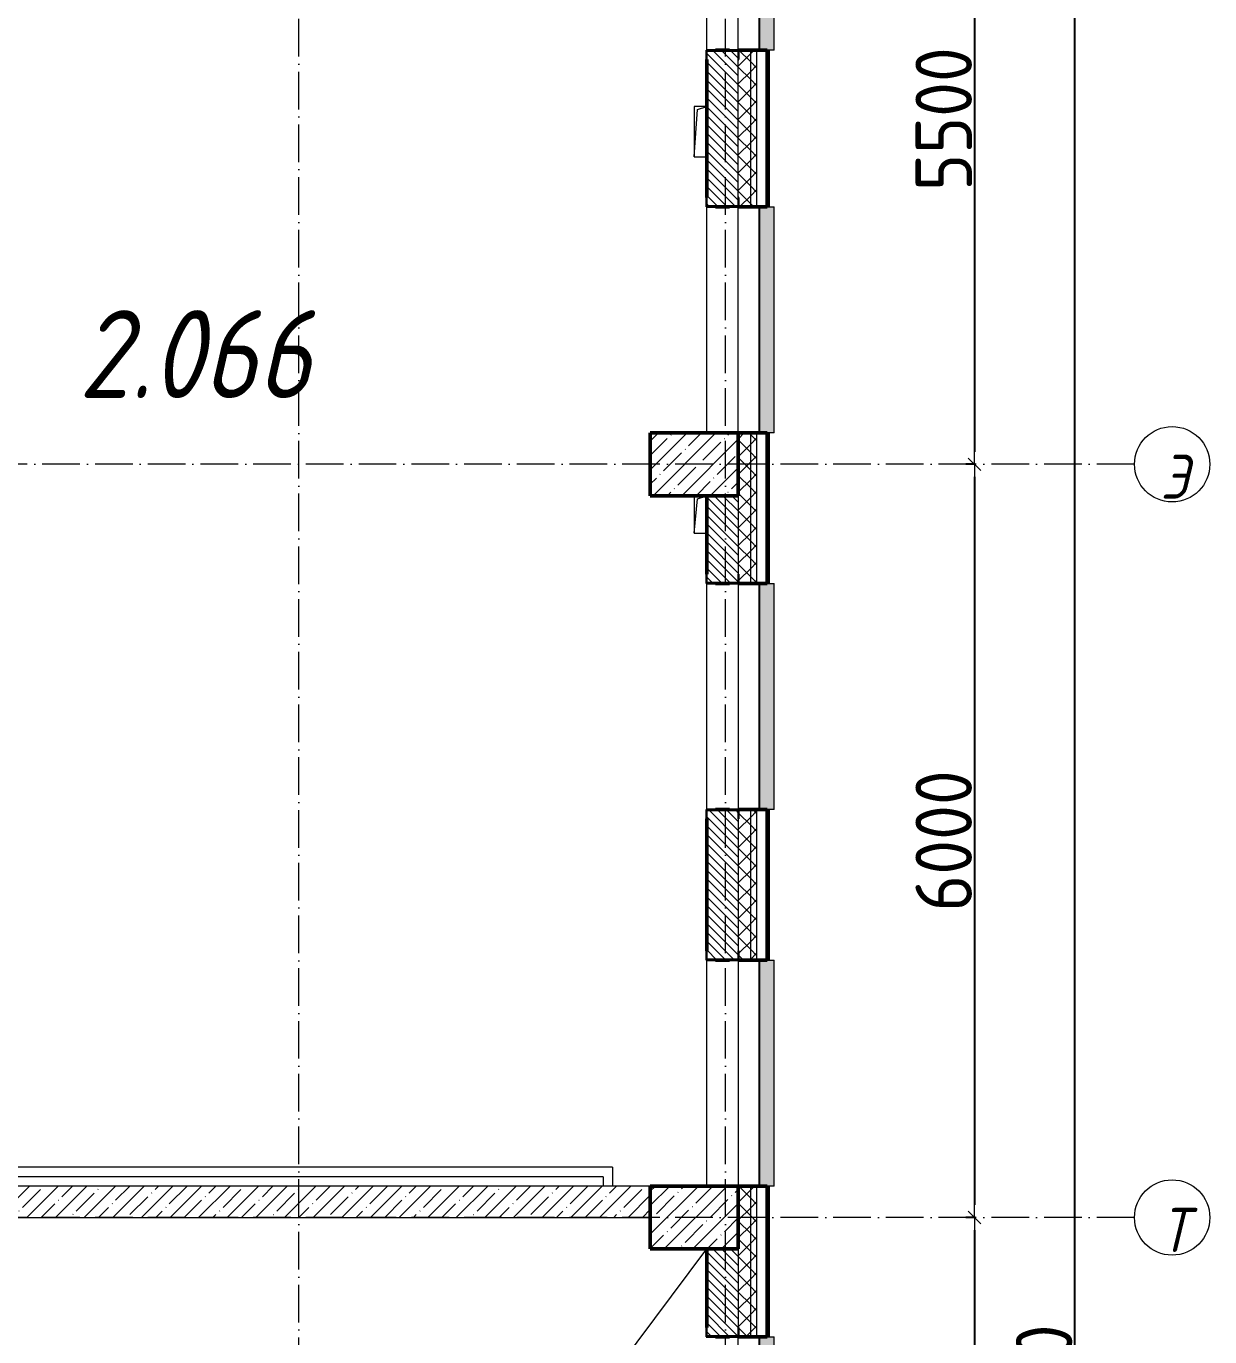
# Model space of a CAD drawing. Header units: millimetres. Extents: x -12989 to 629078, y -109036 to 555275.
# Drawn here: x 61137 to 70567, y 95245 to 105684 of the extents above; entities that cross this region are included whole.
import ezdxf

# ---------------------------------------------------------------- set-up
doc = ezdxf.new("R2010")
doc.units = ezdxf.units.MM
doc.linetypes.add('50_200_ШТРИХ_1Т_ш5_п1_п1_', pattern=[700, 500, -100, 0, -100])
for name, color, linetype, lineweight in [('A-____-____-DIMS', 7, 'Continuous', 9), ('A-DETL-____-OTLN-4', 7, 'Continuous', 18), ('A-GENM-____-MCUT', 7, 'Continuous', 25), ('A-GENM-____-OTLN', 7, 'Continuous', 9), ('A-GENM-____-OTLN-1', 7, 'Continuous', 25), ('A-GLAZ-____-OTLN', 7, 'Continuous', 9), ('A-WALL-____-MCUT-1', 7, 'Continuous', 9), ('A-WALL-____-MCUT-2', 7, 'Continuous', 50), ('A-WALL-____-MCUT-3', 7, 'Continuous', 9), ('A-WALL-____-OTLN', 7, 'Continuous', 9), ('A-WALL-____-PATT-1', 7, 'Continuous', 9), ('A-WALL-FNSH-MCUT-1', 7, 'Continuous', 9), ('S-COLS-____-MCUT', 7, 'Continuous', 50), ('S-COLS-____-OTLN', 7, 'Continuous', 9), ('S-GRID-____-IDEN', 7, 'Continuous', 9), ('S-GRID-____-OTLN-1', 7, '50_200_ШТРИХ_1Т_ш5_п1_п1_', 9), ('Марки помещений', 7, 'Continuous', 9)]:
    doc.layers.add(name, color=color, linetype=linetype, lineweight=lineweight)
doc.layers.add('A-GLAZ-____-OTLN-1', color=7, linetype='Continuous', lineweight=9, true_color=0xc0c0c0)
doc.styles.add('ISOCPEUR_I', font='isocpeui.ttf', dxfattribs={"width": 0.9, "height": 2.5})
doc.styles.add('ISOCPEUR_I_3', font='isocpeui.ttf', dxfattribs={"width": 0.85, "height": 2.2})
doc.styles.add('СПДС', font='isocpeur.ttf', dxfattribs={"width": 0.9})
doc.dimstyles.new('Размера А3', dxfattribs={"dimtxt": 200, "dimasz": 100, "dimexe": 70, "dimexo": 100, "dimgap": 20, "dimtad": 1, "dimdec": 0, "dimrnd": 10, "dimzin": 0, "dimdsep": 46, "dimtxsty": 'СПДС', "dimblk": 'ARROWHEAD_6', "dimcen": 1, "dimclrd": 256, "dimclre": 256, "dimclrt": 256, "dimazin": 0, "dimtfac": 1, "dimtdec": 0, "dimtmove": 2, "dimatfit": 3, "dimfxl": 1, "dimtolj": 1, "dimtzin": 0, "dimarcsym": 0})
pattern_1 = [(135, (43259.71, 63713.66), (-35.35534, -35.35534), [])]
pattern_2 = [(45, (43259.71, 63713.66), (-85.53659, 85.53659), []), (45, (43316.74, 63713.66), (-85.53659, 85.53659), [])]
pattern_3 = [(45, (43259.71, 63713.66), (-70.71068, 70.71068), []), (135, (43259.71, 63713.66), (-70.71068, -70.71068), [])]

# ---------------------------------------------------------------- blocks, each defined once
blk = doc.blocks.new('BSC_Колонна _Прямоугольная - 500х700-25976089-АР1_План отверстий 2 этажа в осях 1-64_А-ГГ')
at = {"layer": 'S-COLS-____-OTLN'}
h = blk.add_hatch(dxfattribs=at)
h.set_pattern_fill('FP_27', color=256, style=0, pattern_type=2)
h.set_pattern_definition([(315, (-32481.04, 23200), (114.04925, 114.04925), []), (315, (-32481.04, 23085.95), (114.04925, 114.04925), [201.613, -40.323, 3.353, -36.97])])
h.paths.add_polyline_path([(-250, 350), (-250, -350), (250, -350), (250, 350)], flags=0)
at = {"layer": 'S-COLS-____-MCUT'}
for p, q in [((250, 350), (-250, 350)), ((-250, 350), (-250, -350)), ((250, -350), (250, 350)), ((-250, -350), (250, -350))]:
    blk.add_line(p, q, dxfattribs=at)
blk = doc.blocks.new('BSC_Колонна _Прямоугольная - 500х700-V3-АР1_План отверстий 2 этажа в осях 1-64_А-ГГ')
at = {"layer": 'S-COLS-____-OTLN'}
h = blk.add_hatch(dxfattribs=at)
h.set_pattern_fill('FP_29', color=256, style=0, pattern_type=2)
h.set_pattern_definition([(315, (-38481.04, 23200), (114.04925, 114.04925), []), (315, (-38481.04, 23085.95), (114.04925, 114.04925), [201.613, -40.323, 3.353, -36.97])])
h.paths.add_polyline_path([(-250, 237), (-250, -350), (250, -350), (250, 350), (-250, 350)], flags=0)
at = {"layer": 'S-COLS-____-MCUT'}
for p, q in [((250, 350), (-250, 350)), ((-250, 350), (-250, -350)), ((250, -350), (250, 350)), ((-250, -350), (250, -350))]:
    blk.add_line(p, q, dxfattribs=at)
blk = doc.blocks.new('Фахверк_СКБ_Уголок - 250_2700-27497298-АР1_План отверстий 2 этажа в осях 1-64_А-ГГ')
at = {"layer": 'A-GENM-____-MCUT'}
for p, q in [((200, 181), (125, 181)), ((125, 181), (125, 106)), ((125, 106), (131, 106)), ((131, 106), (131, 175)), ((131, 175), (200, 175)), ((200, 175), (200, 181)), ((131, -6), (125, -6)), ((125, -6), (125, -81)), ((125, -81), (200, -81)), ((131, -75), (131, -6)), ((200, -75), (131, -75)), ((200, -81), (200, -75))]:
    blk.add_line(p, q, dxfattribs=at)
blk = doc.blocks.new('AR_Отверстие прямоугольное _в плите_ - AR_Отверстие прямоугольное _в плите_-30510814-АР1_План отверстий 2 этажа в осях 1-64_А-ГГ')
at = {"layer": 'A-GENM-____-OTLN'}
for p, q in [((-50, 150), (-50, -150)), ((-50, -150), (-25, 125)), ((-25, 125), (50, 150)), ((-50, -150), (50, -150))]:
    blk.add_line(p, q, dxfattribs=at)
blk = doc.blocks.new('AR_Отверстие прямоугольное _в плите_ - AR_Отверстие прямоугольное _в плите_-30510902-АР1_План отверстий 2 этажа в осях 1-64_А-ГГ')
at = {"layer": 'A-GENM-____-OTLN'}
for p, q in [((50, 200), (-50, 200)), ((-50, 200), (-50, -200)), ((-50, -200), (-25, 175)), ((-25, 175), (50, 200)), ((-50, -200), (50, -200))]:
    blk.add_line(p, q, dxfattribs=at)
blk = doc.blocks.new('Отлив_СКБ - Отлив витража_120_НВФ-V194-АР1_План отверстий 2 этажа в осях 1-64_А-ГГ')
at = {"layer": 'A-GLAZ-____-OTLN-1'}
for points in [[(1800, -2), (1800, 0), (0, 0), (0, -2), (1544, -2)], [(1544, -120), (1800, -120), (1800, -2), (0, -2), (0, -120)]]:
    blk.add_hatch(color=256, dxfattribs=at).paths.add_polyline_path(points, flags=0)
at = {"layer": 'A-GLAZ-____-OTLN'}
for p, q in [((0, 0), (1800, 0)), ((1800, -2), (0, -2)), ((0, -120), (0, -83)), ((1800, -83), (1800, -120)), ((0, -120), (1800, -120))]:
    blk.add_line(p, q, dxfattribs=at)
blk = doc.blocks.new('Ось сетки - Круг_Ø6_00__ISO-2_5_0_9K_-25732049-АР1_План отверстий 2 этажа в осях 1-64_А-ГГ')
at = {"layer": 'S-GRID-____-IDEN'}
blk.add_circle((0, 0), 3, dxfattribs=at)
blk = doc.blocks.new('ARROWHEAD_6')
at = {"color": 0, "linetype": 'Continuous'}
for p, q in [((0, 0), (-1, 0)), ((-0.5, -0.5), (0.5, 0.5))]:
    blk.add_line(p, q, dxfattribs=at)
blk = doc.blocks.new('*D2708')
at = {"layer": 'A-____-____-DIMS', "lineweight": -2, "transparency": 16777216}
for p, q in [((9847, 502997), (9771, 502997)), ((9841, 502897), (9841, 497597)), ((9847, 497497), (9771, 497497))]:
    blk.add_line(p, q, dxfattribs=at)
at = {"layer": 'Defpoints', "color": 0, "transparency": 16777216}
for p in [(9947, 502997), (9841, 497497), (9947, 497497)]:
    blk.add_point(p, dxfattribs=at)
at = {"layer": 'A-____-____-DIMS', "lineweight": -2, "transparency": 16777216, "xscale": 100, "yscale": 100, "zscale": 100}
for p, rotation in [((9841, 502997), 90), ((9841, 497497), 270)]:
    blk.add_blockref('ARROWHEAD_6', p, dxfattribs=dict(at, rotation=rotation))
at = {"layer": 'A-____-____-DIMS', "transparency": 16777216, "insert": (9596, 500247), "char_height": 450, "attachment_point": 5, "rotation": 90, "style": 'СПДС'}
blk.add_mtext('\\A1;5500', dxfattribs=at)
blk = doc.blocks.new('*D2709')
at = {"layer": 'A-____-____-DIMS', "lineweight": -2, "transparency": 16777216}
for p, q in [((9847, 497497), (9771, 497497)), ((9841, 497397), (9841, 491597)), ((9847, 491497), (9771, 491497))]:
    blk.add_line(p, q, dxfattribs=at)
at = {"layer": 'Defpoints', "color": 0, "transparency": 16777216}
for p in [(9947, 497497), (9841, 491497), (9947, 491497)]:
    blk.add_point(p, dxfattribs=at)
at = {"layer": 'A-____-____-DIMS', "lineweight": -2, "transparency": 16777216, "xscale": 100, "yscale": 100, "zscale": 100}
for p, rotation in [((9841, 497497), 90), ((9841, 491497), 270)]:
    blk.add_blockref('ARROWHEAD_6', p, dxfattribs=dict(at, rotation=rotation))
at = {"layer": 'A-____-____-DIMS', "transparency": 16777216, "insert": (9596, 494497), "char_height": 450, "attachment_point": 5, "rotation": 90, "style": 'СПДС'}
blk.add_mtext('\\A1;6000', dxfattribs=at)
blk = doc.blocks.new('*D2710')
at = {"layer": 'A-____-____-DIMS', "lineweight": -2, "transparency": 16777216}
for p, q in [((9847, 491497), (9771, 491497)), ((9841, 491397), (9841, 485597)), ((9847, 485497), (9771, 485497))]:
    blk.add_line(p, q, dxfattribs=at)
at = {"layer": 'Defpoints', "color": 0, "transparency": 16777216}
for p in [(9947, 491497), (9841, 485497), (9947, 485497)]:
    blk.add_point(p, dxfattribs=at)
at = {"layer": 'A-____-____-DIMS', "lineweight": -2, "transparency": 16777216, "xscale": 100, "yscale": 100, "zscale": 100}
for p, rotation in [((9841, 491497), 90), ((9841, 485497), 270)]:
    blk.add_blockref('ARROWHEAD_6', p, dxfattribs=dict(at, rotation=rotation))
at = {"layer": 'A-____-____-DIMS', "transparency": 16777216, "insert": (9596, 488497), "char_height": 450, "attachment_point": 5, "rotation": 90, "style": 'СПДС'}
blk.add_mtext('\\A1;6000', dxfattribs=at)
blk = doc.blocks.new('*D2716')
at = {"layer": 'A-____-____-DIMS', "lineweight": -2, "transparency": 16777216}
for p, q in [((10635, 506647), (10711, 506647)), ((10641, 473297), (10641, 506547)), ((10635, 473197), (10711, 473197))]:
    blk.add_line(p, q, dxfattribs=at)
at = {"layer": 'Defpoints', "color": 0, "transparency": 16777216}
for p in [(10535, 506647), (10641, 506647), (10535, 473197)]:
    blk.add_point(p, dxfattribs=at)
at = {"layer": 'A-____-____-DIMS', "lineweight": -2, "transparency": 16777216, "xscale": 100, "yscale": 100, "zscale": 100}
for p, rotation in [((10641, 506647), 90), ((10641, 473197), 270)]:
    blk.add_blockref('ARROWHEAD_6', p, dxfattribs=dict(at, rotation=rotation))
at = {"layer": 'A-____-____-DIMS', "transparency": 16777216, "insert": (10396, 489922), "char_height": 450, "attachment_point": 5, "rotation": 90, "style": 'СПДС'}
blk.add_mtext('\\A1;33450', dxfattribs=at)
blk = doc.blocks.new('2этаж')
at = {"layer": 'S-GRID-____-OTLN-1', "color": 251, "ltscale": 0.6, "true_color": 0x636466}
for p, q in [((4458.3, 454533.3), (4458.3, 508896.9)), ((7858.3, 454533.3), (7858.3, 508896.9)), ((11116.1, 497497), (-20260.4, 497497)), ((11116.1, 491497), (-20260.4, 491497))]:
    blk.add_line(p, q, dxfattribs=at)
at = {"layer": 'S-GRID-____-IDEN', "char_height": 350, "width": 223.671, "attachment_point": 1, "style": 'ISOCPEUR_I'}
for s, insert in [('\\fISOCPEUR|b0|i1|c204|p34|;\\W.9;Э', (11323.3, 497573.1)), ('\\fISOCPEUR|b0|i1|c204|p34|;\\W.9;Т', (11323.3, 491573.1))]:
    blk.add_mtext(s, dxfattribs=dict(at, insert=insert))
at = {"layer": 'A-____-____-DIMS'}
for base, p1, p2, picture, middle in [((10640.9, 506647), (10534.8, 473197), (10534.8, 506647), '*D2716', (10395.9, 489922)), ((9840.9, 497497), (9946.9, 502997), (9946.9, 497497), '*D2708', (9595.9, 500247)), ((9840.9, 491497), (9946.9, 497497), (9946.9, 491497), '*D2709', (9595.9, 494497)), ((9840.9, 485497), (9946.9, 491497), (9946.9, 485497), '*D2710', (9595.9, 488497))]:
    dim = blk.add_linear_dim(base=base, p1=p1, p2=p2, angle=90, dimstyle='Размера А3', override={"dimtxt": 450}, dxfattribs=at)
    dim.commit()
    dim.dimension.update_dxf_attribs({"geometry": picture, "text_midpoint": middle})

msp = doc.modelspace()

# ---------------------------------------------------------------- hatches: boundary and pattern name
at = {"layer": 'A-WALL-____-PATT-1'}
h = msp.add_hatch(dxfattribs=at)
h.set_pattern_fill('FP_3', color=256, style=0, pattern_type=2)
h.set_pattern_definition(pattern_2)
h.paths.add_polyline_path([(67059.7115, 105264.7006), (67059.7115, 105494.7006), (67039.7115, 105494.7006), (67039.7115, 105264.7006)], flags=0)
h.paths.add_polyline_path([(67059.7115, 107294.7006), (67059.7115, 111694.7006), (67039.7115, 111694.7006), (67039.7115, 107294.7006)], flags=0)
h = msp.add_hatch(dxfattribs=at)
h.set_pattern_fill('FP_1', color=256, style=0, pattern_type=2)
h.set_pattern_definition(pattern_3)
h.paths.add_polyline_path([(66959.7115, 73244.7006), (66959.7115, 75444.7006), (66909.7115, 75444.7006), (66909.7115, 73244.7006)], flags=0)
h.paths.add_polyline_path([(66909.7115, 77244.7006), (66959.7115, 77244.7006), (66959.7115, 78444.7006), (66909.7115, 78444.7006), (66909.7115, 78209.4711)], flags=0)
h.paths.add_polyline_path([(66909.7115, 80244.7006), (66959.7115, 80244.7006), (66959.7115, 81444.7006), (66909.7115, 81444.7006)], flags=0)
h.paths.add_polyline_path([(66959.7115, 83244.7006), (66959.7115, 84444.7006), (66909.7115, 84444.7006), (66909.7115, 83244.7006)], flags=0)
h.paths.add_polyline_path([(66959.7115, 86244.7006), (66959.7115, 87444.7006), (66909.7115, 87444.7006), (66909.7115, 86244.7006)], flags=0)
h.paths.add_polyline_path([(66959.7115, 89244.7006), (66959.7115, 90444.7006), (66909.7115, 90444.7006), (66909.7115, 89244.7006)], flags=0)
h.paths.add_polyline_path([(66959.7115, 92244.7006), (66959.7115, 93444.7006), (66909.7115, 93444.7006), (66909.7115, 92244.7006)], flags=0)
h.paths.add_polyline_path([(66959.7115, 95244.7006), (66959.7115, 96444.7006), (66909.7115, 96444.7006), (66909.7115, 95244.7006)], flags=0)
h.paths.add_polyline_path([(66959.7115, 98244.7006), (66959.7115, 99444.7006), (66909.7115, 99444.7006), (66909.7115, 98244.7006)], flags=0)
h.paths.add_polyline_path([(66959.7115, 101244.7006), (66959.7115, 102444.7006), (66909.7115, 102444.7006), (66909.7115, 101244.7006)], flags=0)
h.paths.add_polyline_path([(66959.7115, 104244.7006), (66959.7115, 105494.7006), (66909.7115, 105494.7006), (66909.7115, 104244.7006)], flags=0)
h.paths.add_polyline_path([(66959.7115, 107294.7006), (66959.7115, 111544.7006), (66909.7115, 111544.7006), (66909.7115, 107294.7006)], flags=0)
h = msp.add_hatch(dxfattribs=at)
h.set_pattern_fill('FP_1', color=256, style=0, pattern_type=2)
h.set_pattern_definition(pattern_3)
h.paths.add_polyline_path([(66909.7115, 73244.7006), (66909.7115, 75444.7006), (66815.7115, 75444.7006), (66815.7115, 75369.7006), (66809.7115, 75369.7006), (66809.7115, 73244.7006)], flags=0)
h.paths.add_polyline_path([(66815.7115, 77244.7006), (66909.7115, 77244.7006), (66909.7115, 78444.7006), (66815.7115, 78444.7006), (66815.7115, 78369.7006), (66809.7115, 78369.7006), (66809.7115, 77319.7006), (66815.7115, 77319.7006), (66815.7115, 77250.7006)], flags=0)
h.paths.add_polyline_path([(66909.7115, 80244.7006), (66909.7115, 81444.7006), (66809.7115, 81444.7006), (66809.7115, 80319.7006), (66815.7115, 80319.7006), (66815.7115, 80244.7006)], flags=0)
h.paths.add_polyline_path([(66909.7115, 83244.7006), (66909.7115, 84444.7006), (66815.7115, 84444.7006), (66815.7115, 84369.7006), (66809.7115, 84369.7006), (66809.7115, 83319.7006), (66815.7115, 83319.7006), (66815.7115, 83244.7006)], flags=0)
h.paths.add_polyline_path([(66809.7115, 86244.7006), (66909.7115, 86244.7006), (66909.7115, 87444.7006), (66815.7115, 87444.7006), (66815.7115, 87369.7006), (66809.7115, 87369.7006), (66809.7115, 86744.7006)], flags=0)
h.paths.add_polyline_path([(66815.7115, 89244.7006), (66909.7115, 89244.7006), (66909.7115, 90444.7006), (66809.7115, 90444.7006), (66809.7115, 89319.7006), (66815.7115, 89319.7006), (66815.7115, 89250.7006)], flags=0)
h.paths.add_polyline_path([(66909.7115, 92244.7006), (66909.7115, 93444.7006), (66815.7115, 93444.7006), (66815.7115, 93369.7006), (66809.7115, 93369.7006), (66809.7115, 92319.7006), (66815.7115, 92319.7006), (66815.7115, 92244.7006)], flags=0)
h.paths.add_polyline_path([(66909.7115, 95244.7006), (66909.7115, 96444.7006), (66809.7115, 96444.7006), (66809.7115, 95319.7006), (66815.7115, 95319.7006), (66815.7115, 95244.7006)], flags=0)
h.paths.add_polyline_path([(66815.7115, 98244.7006), (66909.7115, 98244.7006), (66909.7115, 99444.7006), (66815.7115, 99444.7006), (66815.7115, 99369.7006), (66809.7115, 99369.7006), (66809.7115, 98319.7006), (66815.7115, 98319.7006), (66815.7115, 98250.7006)], flags=0)
h.paths.add_polyline_path([(66815.7115, 101244.7006), (66909.7115, 101244.7006), (66909.7115, 102444.7006), (66809.7115, 102444.7006), (66809.7115, 101319.7006), (66815.7115, 101319.7006), (66815.7115, 101250.7006)], flags=0)
h.paths.add_polyline_path([(66909.7115, 104244.7006), (66909.7115, 105494.7006), (66815.7115, 105494.7006), (66815.7115, 105419.7006), (66809.7115, 105419.7006), (66809.7115, 104319.7006), (66815.7115, 104319.7006), (66815.7115, 104244.7006)], flags=0)
h.paths.add_polyline_path([(66909.7115, 107294.7006), (66909.7115, 111444.7006), (66809.7115, 111444.7006), (66809.7115, 107294.7006)], flags=0)
h = msp.add_hatch(dxfattribs=at)
h.set_pattern_fill('FP_6', color=256, style=0, pattern_type=2)
h.set_pattern_definition(pattern_1)
h.paths.add_polyline_path([(66628.7115, 104244.7006), (66740.7115, 104244.7006), (66740.7115, 104250.7006), (66809.7115, 104250.7006), (66809.7115, 105488.7006), (66740.7115, 105488.7006), (66740.7115, 105494.7006), (66628.7115, 105494.7006), (66628.7115, 105488.7006), (66559.7115, 105488.7006), (66559.7115, 104250.7006), (66628.7115, 104250.7006)], flags=0)
h = msp.add_hatch(dxfattribs=at)
h.set_pattern_fill('FP_3', color=256, style=0, pattern_type=2)
h.set_pattern_definition(pattern_2)
h.paths.add_polyline_path([(67059.7115, 73434.7006), (67059.7115, 75444.7006), (67039.7115, 75444.7006), (67039.7115, 73434.7006)], flags=0)
h.paths.add_polyline_path([(67059.7115, 77244.7006), (67059.7115, 78444.7006), (67039.7115, 78444.7006), (67039.7115, 77244.7006)], flags=0)
h.paths.add_polyline_path([(67059.7115, 80244.7006), (67059.7115, 81444.7006), (67039.7115, 81444.7006), (67039.7115, 80244.7006)], flags=0)
h.paths.add_polyline_path([(67059.7115, 83244.7006), (67059.7115, 84444.7006), (67039.7115, 84444.7006), (67039.7115, 83244.7006)], flags=0)
h.paths.add_polyline_path([(67059.7115, 86244.7006), (67059.7115, 87444.7006), (67039.7115, 87444.7006), (67039.7115, 86244.7006)], flags=0)
h.paths.add_polyline_path([(67059.7115, 89244.7006), (67059.7115, 90444.7006), (67039.7115, 90444.7006), (67039.7115, 89244.7006)], flags=0)
h.paths.add_polyline_path([(67059.7115, 92244.7006), (67059.7115, 93444.7006), (67039.7115, 93444.7006), (67039.7115, 92244.7006)], flags=0)
h.paths.add_polyline_path([(67059.7115, 95244.7006), (67059.7115, 96444.7006), (67039.7115, 96444.7006), (67039.7115, 95244.7006)], flags=0)
h.paths.add_polyline_path([(67039.7115, 98244.7006), (67059.7115, 98244.7006), (67059.7115, 99444.7006), (67039.7115, 99444.7006), (67039.7115, 98849.327)], flags=0)
h.paths.add_polyline_path([(67059.7115, 101244.7006), (67059.7115, 102444.7006), (67039.7115, 102444.7006), (67039.7115, 101244.7006)], flags=0)
h.paths.add_polyline_path([(67059.7115, 104244.7006), (67059.7115, 105264.7006), (67039.7115, 105264.7006), (67039.7115, 104244.7006)], flags=0)
h = msp.add_hatch(dxfattribs=at)
h.set_pattern_fill('FP_6', color=256, style=0, pattern_type=2)
h.set_pattern_definition(pattern_1)
h.paths.add_polyline_path([(66740.7115, 98244.7006), (66740.7115, 98250.7006), (66809.7115, 98250.7006), (66809.7115, 99438.7006), (66740.7115, 99438.7006), (66740.7115, 99444.7006), (66628.7115, 99444.7006), (66628.7115, 99438.7006), (66559.7115, 99438.7006), (66559.7115, 98250.7006), (66628.7115, 98250.7006), (66628.7115, 98244.7006)], flags=0)
h.paths.add_polyline_path([(66740.7115, 101244.7006), (66740.7115, 101250.7006), (66809.7115, 101250.7006), (66809.7115, 101944.7006), (66559.7115, 101944.7006), (66559.7115, 101250.7006), (66628.7115, 101250.7006), (66628.7115, 101244.7006)], flags=0)
h = msp.add_hatch(dxfattribs=at)
h.set_pattern_fill('FP_25', color=256, style=0, pattern_type=2)
h.set_pattern_definition([(45, (43259.71, 63713.66), (-114.04925, 114.04925), []), (45, (43373.76, 63713.66), (-114.04925, 114.04925), [201.612, -40.322, 3.353, -36.97])])
h.paths.add_polyline_path([(66109.7115, 96194.7006), (66109.7115, 96444.7006), (57859.7115, 96444.7006), (57859.7115, 96194.7006), (64455.5933, 96194.7006)], flags=0)
h = msp.add_hatch(dxfattribs=at)
h.set_pattern_fill('FP_6', color=256, style=0, pattern_type=2)
h.set_pattern_definition(pattern_1)
h.paths.add_polyline_path([(66740.7115, 92244.7006), (66740.7115, 92250.7006), (66809.7115, 92250.7006), (66809.7115, 93438.7006), (66740.7115, 93438.7006), (66740.7115, 93444.7006), (66628.7115, 93444.7006), (66628.7115, 93438.7006), (66559.7115, 93438.7006), (66559.7115, 92250.7006), (66628.7115, 92250.7006), (66628.7115, 92244.7006)], flags=0)
h.paths.add_polyline_path([(66740.7115, 95244.7006), (66740.7115, 95250.7006), (66809.7115, 95250.7006), (66809.7115, 95944.7006), (66559.7115, 95944.7006), (66559.7115, 95250.7006), (66628.7115, 95250.7006), (66628.7115, 95244.7006)], flags=0)

# ---------------------------------------------------------------- linework, layer by layer
at = {"layer": 'A-DETL-____-OTLN-4'}
for p, q in [((65809.7115, 96594.7006), (58059.7115, 96594.7006)), ((65809.7115, 96594.7006), (65809.7115, 96444.7006)), ((65734.7115, 96519.7006), (58059.7115, 96519.7006)), ((65734.7115, 96519.7006), (65734.7115, 96444.7006)), ((53359.7115, 78294.7006), (66559.7115, 95944.7006))]:
    msp.add_line(p, q, dxfattribs=at)
at = {"layer": 'A-WALL-____-MCUT-1'}
for p, q in [((66109.7115, 96444.7006), (57859.7115, 96444.7006)), ((57859.7115, 96194.7006), (66109.7115, 96194.7006))]:
    msp.add_line(p, q, dxfattribs=at)
at = {"layer": 'A-WALL-____-MCUT-2'}
for p, q in [((66740.7115, 105494.7006), (66628.7115, 105494.7006)), ((67039.7115, 105494.7006), (66815.7115, 105494.7006)), ((67039.7115, 104244.7006), (67039.7115, 105494.7006)), ((66559.7115, 105419.7006), (66559.7115, 104319.7006)), ((66628.7115, 104244.7006), (66740.7115, 104244.7006)), ((66815.7115, 104244.7006), (67039.7115, 104244.7006)), ((67039.7115, 102444.7006), (66809.7115, 102444.7006)), ((67039.7115, 101244.7006), (67039.7115, 102444.7006)), ((66559.7115, 101944.7006), (66559.7115, 101319.7006)), ((66628.7115, 101244.7006), (66740.7115, 101244.7006)), ((66815.7115, 101244.7006), (67039.7115, 101244.7006)), ((66740.7115, 99444.7006), (66628.7115, 99444.7006)), ((67039.7115, 99444.7006), (66815.7115, 99444.7006)), ((67039.7115, 98244.7006), (67039.7115, 99444.7006)), ((66559.7115, 99369.7006), (66559.7115, 98319.7006)), ((66628.7115, 98244.7006), (66740.7115, 98244.7006)), ((66815.7115, 98244.7006), (67039.7115, 98244.7006)), ((67039.7115, 96444.7006), (66809.7115, 96444.7006)), ((67039.7115, 95244.7006), (67039.7115, 96444.7006)), ((66559.7115, 95944.7006), (66559.7115, 95319.7006)), ((66628.7115, 95244.7006), (66740.7115, 95244.7006)), ((66815.7115, 95244.7006), (67039.7115, 95244.7006))]:
    msp.add_line(p, q, dxfattribs=at)
at = {"layer": 'A-WALL-____-MCUT-3'}
for p, q in [((66909.7115, 104244.7006), (66909.7115, 105494.7006)), ((66959.7115, 104244.7006), (66959.7115, 105494.7006)), ((66809.7115, 104319.7006), (66809.7115, 105419.7006)), ((66909.7115, 101244.7006), (66909.7115, 102444.7006)), ((66959.7115, 101244.7006), (66959.7115, 102444.7006)), ((66809.7115, 101944.7006), (66809.7115, 101319.7006)), ((66909.7115, 98244.7006), (66909.7115, 99444.7006)), ((66959.7115, 98244.7006), (66959.7115, 99444.7006)), ((66809.7115, 99369.7006), (66809.7115, 98319.7006)), ((66909.7115, 95244.7006), (66909.7115, 96444.7006)), ((66959.7115, 95244.7006), (66959.7115, 96444.7006)), ((66809.7115, 95944.7006), (66809.7115, 95319.7006))]:
    msp.add_line(p, q, dxfattribs=at)
at = {"layer": 'A-WALL-____-OTLN'}
for p, q in [((66559.7115, 105494.7006), (66559.7115, 107294.7006)), ((66809.7115, 105494.7006), (66809.7115, 107294.7006)), ((66559.7115, 102444.7006), (66559.7115, 104244.7006)), ((66809.7115, 102444.7006), (66809.7115, 104244.7006)), ((66559.7115, 99444.7006), (66559.7115, 101244.7006)), ((66809.7115, 101244.7006), (66809.7115, 99444.7006)), ((66559.7115, 96444.7006), (66559.7115, 98244.7006)), ((66809.7115, 98244.7006), (66809.7115, 96444.7006)), ((66809.7115, 93444.7006), (66809.7115, 95244.7006))]:
    msp.add_line(p, q, dxfattribs=at)
at = {"layer": 'A-WALL-FNSH-MCUT-1'}
for p, q in [((67059.7115, 105494.7006), (67039.7115, 105494.7006)), ((67059.7115, 104244.7006), (67059.7115, 105494.7006)), ((67039.7115, 104244.7006), (67059.7115, 104244.7006)), ((67059.7115, 102444.7006), (67039.7115, 102444.7006)), ((67059.7115, 101244.7006), (67059.7115, 102444.7006)), ((67039.7115, 101244.7006), (67059.7115, 101244.7006)), ((67059.7115, 99444.7006), (67039.7115, 99444.7006)), ((67059.7115, 98244.7006), (67059.7115, 99444.7006)), ((67039.7115, 98244.7006), (67059.7115, 98244.7006)), ((67059.7115, 96444.7006), (67039.7115, 96444.7006)), ((67059.7115, 95244.7006), (67059.7115, 96444.7006)), ((67039.7115, 95244.7006), (67059.7115, 95244.7006))]:
    msp.add_line(p, q, dxfattribs=at)

# ---------------------------------------------------------------- block references
msp.add_blockref('2этаж', (58851.3748, -395302.2823))
at = {"layer": 'A-GENM-____-OTLN'}
for name, p in [('AR_Отверстие прямоугольное _в плите_ - AR_Отверстие прямоугольное _в плите_-30510902-АР1_План отверстий 2 этажа в осях 1-64_А-ГГ', (66509.7115, 104844.7006)), ('AR_Отверстие прямоугольное _в плите_ - AR_Отверстие прямоугольное _в плите_-30510814-АР1_План отверстий 2 этажа в осях 1-64_А-ГГ', (66509.7115, 101794.7006))]:
    msp.add_blockref(name, p, dxfattribs=at)
at = {"layer": 'A-GENM-____-OTLN-1'}
for p, rotation in [((66634.7115, 105619.7006), 269.9999999999999), ((66734.7115, 104119.7006), 89.99999999999991), ((66734.7115, 101119.7006), 89.99999999999991), ((66634.7115, 99569.7006), 269.9999999999999), ((66734.7115, 98119.7006), 89.99999999999991), ((66734.7115, 95119.7006), 89.99999999999991)]:
    msp.add_blockref('Фахверк_СКБ_Уголок - 250_2700-27497298-АР1_План отверстий 2 этажа в осях 1-64_А-ГГ', p, dxfattribs=dict(at, rotation=rotation))
at = {"layer": 'A-GLAZ-____-OTLN', "rotation": 90}
for p in [(66976.7115, 105494.7006), (66976.7115, 102444.7006), (66976.7115, 99444.7006), (66976.7115, 96444.7006), (66976.7115, 93444.7006)]:
    msp.add_blockref('Отлив_СКБ - Отлив витража_120_НВФ-V194-АР1_План отверстий 2 этажа в осях 1-64_А-ГГ', p, dxfattribs=at)
at = {"layer": 'S-COLS-____-OTLN', "rotation": 89.9999999999999}
for name, p in [('BSC_Колонна _Прямоугольная - 500х700-V3-АР1_План отверстий 2 этажа в осях 1-64_А-ГГ', (66459.7115, 102194.7006)), ('BSC_Колонна _Прямоугольная - 500х700-25976089-АР1_План отверстий 2 этажа в осях 1-64_А-ГГ', (66459.7115, 96194.7006))]:
    msp.add_blockref(name, p, dxfattribs=at)
at = {"layer": 'S-GRID-____-IDEN', "xscale": 99.99999999999993, "yscale": 99.99999999999993, "zscale": 99.99999999999993}
for p, rotation in [((70267.4506, 102194.7006), 89.99999999999982), ((70267.4506, 96194.7006), 89.9999999999998)]:
    msp.add_blockref('Ось сетки - Круг_Ø6_00__ISO-2_5_0_9K_-25732049-АР1_План отверстий 2 этажа в осях 1-64_А-ГГ', p, dxfattribs=dict(at, rotation=rotation))

# ---------------------------------------------------------------- texts
at = {"layer": 'Марки помещений', "insert": (61554.5852, 103422.4334), "char_height": 700, "width": 785.65375, "attachment_point": 1, "style": 'ISOCPEUR_I_3'}
msp.add_mtext('2.066', dxfattribs=at)

doc.saveas('drawing.dxf')
